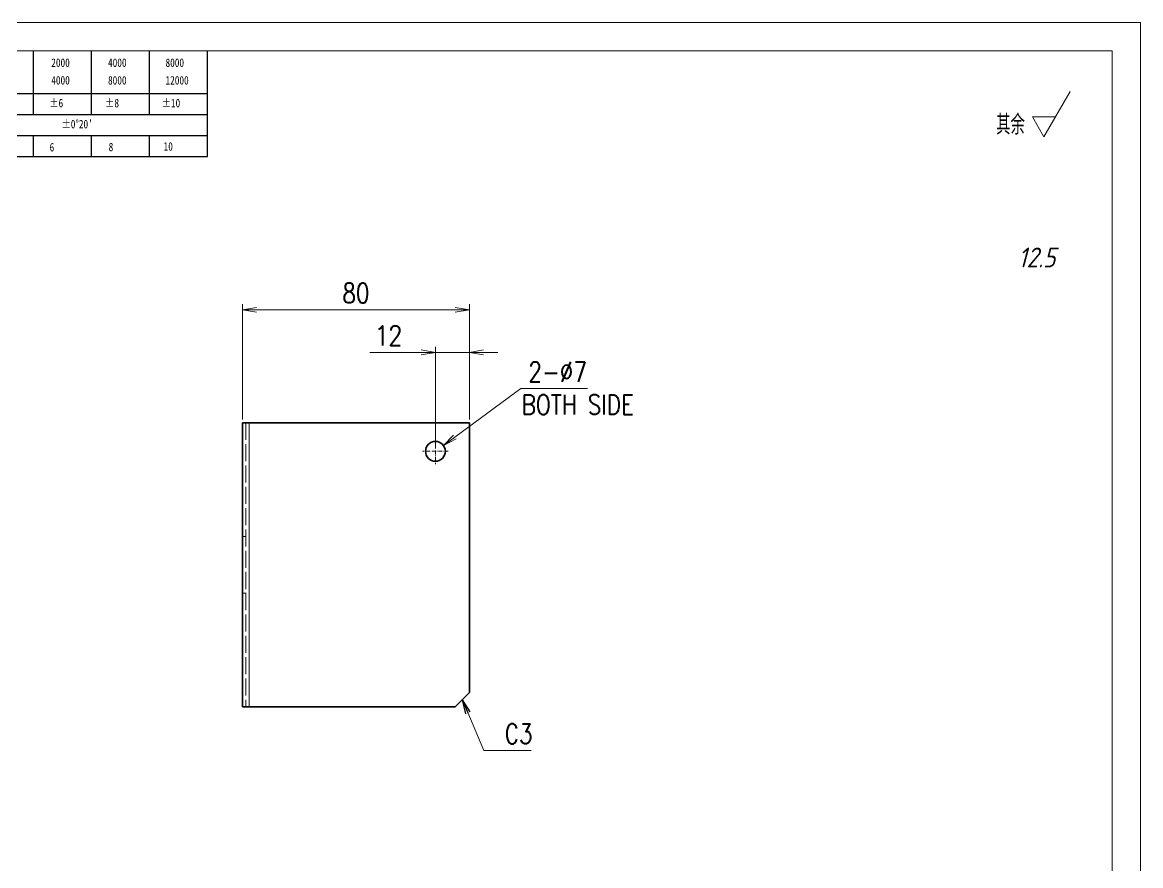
# Model space of a CAD drawing. Header units: millimetres. Extents: x -50270 to 104182, y -50696 to 36415.
# Drawn here: x -49404 to -49009.9, y 35666.6 to 35963.6 of the extents above; entities that cross this region are included whole.
import ezdxf
from ezdxf.enums import TextEntityAlignment as Align

# ---------------------------------------------------------------- set-up
doc = ezdxf.new("R2010")
doc.units = ezdxf.units.MM
doc.header["$LTSCALE"] = 0.5
for name, pattern in [('AM_ISO02W050x2', [3.75, 3, -0.75]), ('AM_ISO08W050x2', [9, 6, -0.75, 1.5, -0.75]), ('DASHDOT', [18.5, 12, -3, 0.5, -3]), ('DASHED', [15, 12, -3]), ('DOT2', [0.125, 0, -0.125])]:
    doc.linetypes.add(name, pattern=pattern)
for name, color, linetype, lineweight in [('中心线', 2, 'AM_ISO08W050x2', 18), ('图框', 7, 'Continuous', 18), ('标注线', 3, 'Continuous', 18), ('虚线', 1, 'AM_ISO02W050x2', 18)]:
    doc.layers.add(name, color=color, linetype=linetype, lineweight=lineweight)
doc.layers.add('图\\M+19E79\\M+195B6\\M+18E9A', color=7, linetype='Continuous')
doc.layers.add('打印', color=7, linetype='Continuous', lineweight=15, plot=False)
doc.layers.add('打印-禁用', color=7, linetype='Continuous', lineweight=15, plot=False)
doc.styles.add('DIM', font='romans.shx', dxfattribs={"width": 0.8, "bigfont": 'bigfont.shx'})
doc.styles.add('国标', font='simfang.ttf', dxfattribs={"width": 0.8})
doc.styles.add('机械长仿宋', font='gbenor.shx', dxfattribs={"height": 1, "bigfont": 'gbcbig.shx'})
doc.dimstyles.new('DEH 1-2$0', dxfattribs={"dimscale": 2, "dimtxt": 3.5, "dimasz": 2.5, "dimexe": 1, "dimexo": 0.625, "dimgap": 1.2, "dimtad": 1, "dimdsep": 46, "dimtxsty": 'DIM', "dimblk": 'OPEN', "dimcen": 0, "dimclrd": 8, "dimclre": 8, "dimclrt": 2, "dimazin": 2, "dimtfac": 0.5, "dimtmove": 0, "dimatfit": 3, "dimldrblk": 'OPEN', "dimfxl": 0, "dimtolj": 2, "dimlwd": 13, "dimlwe": 13, "dimarcsym": 0})
doc.dimstyles.new('DEH 1-2$3', dxfattribs={"dimscale": 2, "dimtxt": 3.5, "dimasz": 2.5, "dimexe": 1, "dimexo": 0.625, "dimgap": 1.2, "dimtad": 1, "dimtoh": 1, "dimdsep": 46, "dimtxsty": 'DIM', "dimblk": 'OPEN', "dimcen": 0, "dimclrd": 8, "dimclre": 8, "dimclrt": 2, "dimazin": 2, "dimtfac": 0.5, "dimtofl": 0, "dimtmove": 0, "dimatfit": 3, "dimldrblk": 'OPEN', "dimfxl": 0, "dimtolj": 2, "dimlwd": 18, "dimlwe": 18, "dimarcsym": 0})
doc.dimstyles.new('DEH 1-2$7', dxfattribs={"dimscale": 2, "dimtxt": 3.5, "dimasz": 2.5, "dimexe": 1, "dimexo": 0.625, "dimgap": 1.2, "dimtad": 1, "dimdsep": 46, "dimtxsty": 'DIM', "dimblk": 'OPEN', "dimcen": 0, "dimclrd": 8, "dimclre": 8, "dimclrt": 2, "dimazin": 2, "dimtfac": 0.5, "dimtmove": 0, "dimatfit": 3, "dimldrblk": 'OPEN', "dimfxl": 0, "dimtolj": 2, "dimlwd": 13, "dimlwe": 13, "dimarcsym": 0})

# ---------------------------------------------------------------- blocks, each defined once
blk = doc.blocks.new('GZDEH零件A3图框V01版')
at = {"layer": '图\\M+19E79\\M+195B6\\M+18E9A', "color": 9}
for p, q in [((3082.42, -1561.98), (3082.42, -1554.46)), ((3092.64, -1561.98), (3092.64, -1554.46)), ((3102.86, -1561.98), (3102.86, -1554.46)), ((3113.09, -1573.08), (3113.09, -1554.46)), ((2996.09, -1561.98), (3113.09, -1561.98)), ((3082.42, -1565.68), (3082.42, -1561.98)), ((3092.64, -1565.68), (3092.64, -1561.98)), ((3102.86, -1565.68), (3102.86, -1561.98)), ((2996.09, -1565.68), (3113.09, -1565.68)), ((2996.09, -1569.38), (3113.09, -1569.38)), ((3082.42, -1573.08), (3082.42, -1569.48)), ((3092.64, -1573.08), (3092.64, -1569.38)), ((3102.86, -1573.08), (3102.86, -1569.38)), ((2990.09, -1573.08), (3113.09, -1573.08))]:
    blk.add_line(p, q, dxfattribs=at)
at = {"layer": '图框', "linetype": 'Continuous'}
for p, q in [((3272.49, -1554.46), (2882.49, -1554.46)), ((3272.49, -1832.96), (3272.49, -1554.46))]:
    blk.add_line(p, q, dxfattribs=at)
at = {"layer": '打印-禁用', "linetype": 'Continuous'}
for p, q in [((3277.49, -1549.46), (2857.49, -1549.46)), ((3277.49, -1846.46), (3277.49, -1549.46))]:
    blk.add_line(p, q, dxfattribs=at)
at = {"layer": '图\\M+19E79\\M+195B6\\M+18E9A', "color": 9, "style": '国标', "width": 0.8}
for s, p in [('2000', (3085.57, -1557.31)), ('4000', (3095.57, -1557.31)), ('8000', (3105.7, -1557.31)), ('4000', (3085.57, -1560.41)), ('8000', (3095.57, -1560.41)), ('12000', (3105.7, -1560.41)), ('±6', (3085.22, -1564.42)), ('±8', (3095.06, -1564.42)), ('±10', (3105.02, -1564.42)), ("±0%%D20'", (3087.38, -1568.12)), ('6', (3085.28, -1572.19)), ('8', (3095.68, -1572.15)), ('10', (3105.36, -1572.06))]:
    blk.add_text(s, height=1.5, dxfattribs=at).set_placement(p)
blk = doc.blocks.new('DEH A3')
at = {"layer": '图框'}
blk.add_blockref('GZDEH零件A3图框V01版', (-2857.49, 1846.46), dxfattribs=at)
blk = doc.blocks.new('FINISHER_TR')
at = {"layer": '标注线'}
for p, q in [((0, 0), (4.62, 8)), ((-2.02, 3.5), (0, 0)), ((2.02, 3.5), (-2.02, 3.5))]:
    blk.add_line(p, q, dxfattribs=at)
at = {"layer": '标注线', "color": 2, "style": '机械长仿宋', "oblique": 15}
blk.add_attdef('0.0', text='', height=3.5, dxfattribs=at).set_placement((2.03, -24.04), align=Align.BOTTOM_RIGHT)
blk = doc.blocks.new('其余12.5')
at = {"layer": '标注线'}
blk.add_blockref('FINISHER_TR', (0, 0), dxfattribs=at).add_auto_attribs({'0.0': '12.5'})
at = {"layer": '标注线', "color": 7, "linetype": 'DOT2', "style": '机械长仿宋'}
blk.add_text('其余', height=3.5, dxfattribs=at).set_placement((-8.38, 0.4))
blk = doc.blocks.new('_Open')
at = {"color": 0, "linetype": 'ByBlock', "lineweight": -2}
for p, q in [((-1, 0.167), (0, 0)), ((-1, -0.167), (0, 0)), ((0, 0), (-1, 0))]:
    blk.add_line(p, q, dxfattribs=at)
blk = doc.blocks.new('*D147')
at = {"layer": 'Defpoints', "color": 0, "transparency": 16777216}
for p in [(-49326.42, 35862.39), (-49326.42, 35822.55), (-49246.42, 35822.55)]:
    blk.add_point(p, dxfattribs=at)
at = {"layer": '标注线', "color": 8, "lineweight": 13, "transparency": 16777216}
for p, q in [((-49326.42, 35823.8), (-49326.42, 35864.39)), ((-49246.42, 35823.8), (-49246.42, 35864.39)), ((-49251.42, 35862.39), (-49321.42, 35862.39))]:
    blk.add_line(p, q, dxfattribs=at)
at = {"layer": '标注线', "color": 8, "lineweight": 13, "transparency": 16777216, "xscale": 5, "yscale": 5, "zscale": 5, "rotation": 180}
blk.add_blockref('_Open', (-49326.42, 35862.39), dxfattribs=at)
at = {"layer": '标注线', "color": 8, "lineweight": 13, "transparency": 16777216, "xscale": 5, "yscale": 5, "zscale": 5}
blk.add_blockref('_Open', (-49246.42, 35862.39), dxfattribs=at)
at = {"layer": '标注线', "color": 2, "transparency": 16777216, "insert": (-49286.42, 35868.29), "char_height": 7, "attachment_point": 5, "style": 'DIM'}
blk.add_mtext('\\A2;80', dxfattribs=at)
blk = doc.blocks.new('*D148')
at = {"layer": 'Defpoints', "color": 0, "transparency": 16777216}
for p in [(-49258.42, 35847.4), (-49246.42, 35822.55), (-49258.42, 35812.55)]:
    blk.add_point(p, dxfattribs=at)
at = {"layer": '标注线', "color": 8, "lineweight": 13, "transparency": 16777216}
for p, q in [((-49258.42, 35813.8), (-49258.42, 35849.4)), ((-49246.42, 35823.8), (-49246.42, 35849.4)), ((-49263.42, 35847.4), (-49281.48, 35847.4)), ((-49246.42, 35847.4), (-49258.42, 35847.4)), ((-49241.42, 35847.4), (-49236.42, 35847.4))]:
    blk.add_line(p, q, dxfattribs=at)
at = {"layer": '标注线', "color": 8, "lineweight": 13, "transparency": 16777216, "xscale": 5, "yscale": 5, "zscale": 5}
blk.add_blockref('_Open', (-49258.42, 35847.4), dxfattribs=at)
at = {"layer": '标注线', "color": 8, "lineweight": 13, "transparency": 16777216, "xscale": 5, "yscale": 5, "zscale": 5, "rotation": 180}
blk.add_blockref('_Open', (-49246.42, 35847.4), dxfattribs=at)
at = {"layer": '标注线', "color": 2, "transparency": 16777216, "insert": (-49274.95, 35853.3), "char_height": 7, "attachment_point": 5, "style": 'DIM'}
blk.add_mtext('\\A2;12', dxfattribs=at)
blk = doc.blocks.new('*D151')
at = {"layer": 'Defpoints', "color": 0, "transparency": 16777216}
for p in [(-49255.6, 35814.62), (-49261.24, 35810.48)]:
    blk.add_point(p, dxfattribs=at)
at = {"layer": '标注线', "color": 8, "lineweight": 18, "transparency": 16777216}
for p, q in [((-49228.27, 35834.68), (-49251.56, 35817.58)), ((-49204.8, 35834.68), (-49228.27, 35834.68))]:
    blk.add_line(p, q, dxfattribs=at)
at = {"layer": '标注线', "color": 8, "lineweight": 18, "transparency": 16777216, "xscale": 5, "yscale": 5, "zscale": 5, "rotation": 216.2814658657666}
blk.add_blockref('_Open', (-49255.6, 35814.62), dxfattribs=at)
at = {"layer": '标注线', "color": 2, "transparency": 16777216, "insert": (-49215.33, 35840.58), "char_height": 7, "attachment_point": 5, "style": 'DIM'}
blk.add_mtext('\\A2;2-%%c7', dxfattribs=at)

msp = doc.modelspace()

# ---------------------------------------------------------------- linework, layer by layer
at = {"lineweight": 35}
for p, q in [((-49326.417, 35822.547), (-49326.417, 35722.547)), ((-49246.417, 35822.547), (-49324.017, 35822.547)), ((-49246.417, 35822.547), (-49246.417, 35727.547)), ((-49251.417, 35722.547), (-49324.017, 35722.547))]:
    msp.add_line(p, q, dxfattribs=at)
at = {"lineweight": 35, "ltscale": 0.059998}
for p, q in [((-49324.017, 35822.547), (-49326.417, 35822.547)), ((-49326.417, 35722.547), (-49324.017, 35722.547))]:
    msp.add_line(p, q, dxfattribs=at)
at = {"lineweight": 13}
msp.add_line((-49324.017, 35822.547), (-49324.017, 35722.547), dxfattribs=at)
at = {"lineweight": 35, "ltscale": 0.176777}
msp.add_line((-49246.417, 35727.547), (-49251.417, 35722.547), dxfattribs=at)
at = {"lineweight": 35}
msp.add_circle((-49258.417, 35812.547), 3.5, dxfattribs=at)
at = {"layer": '中心线', "linetype": 'DASHDOT', "lineweight": 13, "ltscale": 0.227502}
msp.add_line((-49258.417, 35817.097), (-49258.417, 35807.997), dxfattribs=at)
at = {"layer": '中心线', "linetype": 'DASHDOT', "lineweight": 13, "ltscale": 0.22749}
msp.add_line((-49253.867, 35812.547), (-49262.967, 35812.547), dxfattribs=at)
at = {"layer": '中心线', "linetype": 'DASHDOT', "lineweight": 13, "ltscale": 0.036011}
msp.add_line((-49325.097, 35762.547), (-49326.538, 35762.547), dxfattribs=at)
at = {"layer": '打印'}
msp.add_lwpolyline([(-49849.933, 35963.626), (-49009.933, 35963.626), (-49009.933, 35369.626), (-49849.933, 35369.626)], close=True, dxfattribs=at)
at = {"layer": '虚线', "linetype": 'DASHED', "lineweight": 13}
for p, q in [((-49325.217, 35822.547), (-49325.217, 35722.547)), ((-49324.017, 35722.547), (-49324.017, 35822.547)), ((-49324.017, 35822.547), (-49324.017, 35722.547)), ((-49324.017, 35822.547), (-49324.017, 35722.547))]:
    msp.add_line(p, q, dxfattribs=at)
at = {"layer": '虚线', "linetype": 'DASHED', "lineweight": 13, "ltscale": 0.030005}
for p, q in [((-49325.217, 35782.547), (-49326.417, 35782.547)), ((-49326.417, 35762.547), (-49325.217, 35762.547)), ((-49326.417, 35762.547), (-49325.217, 35762.547))]:
    msp.add_line(p, q, dxfattribs=at)

# ---------------------------------------------------------------- block references
at = {"layer": '图框', "xscale": 2, "yscale": 2, "zscale": 2}
msp.add_blockref('DEH A3', (-49849.933, 35369.626), dxfattribs=at)
at = {"layer": '标注线', "xscale": 2, "yscale": 2, "zscale": 2}
msp.add_blockref('其余12.5', (-49044.046, 35923.311), dxfattribs=at)

# ---------------------------------------------------------------- texts
at = {"layer": '标注线', "color": 2, "char_height": 7, "style": 'DIM'}
for s, insert, width, attachment_point in [('{\\Fromans,bigfont|c134;BOTH SIDE}', (-49228.064, 35832.48), 58.61458, 1), ('\\A2;C3', (-49234.013, 35709.549), 10.33083, 7)]:
    msp.add_mtext(s, dxfattribs=dict(at, insert=insert, width=width, attachment_point=attachment_point))

# ---------------------------------------------------------------- dimensions: what is measured, and where the dimension line sits
at = {"layer": '标注线'}
for base, p2, picture, middle in [((-49326.417, 35862.392), (-49326.417, 35822.547), '*D147', (-49286.417, 35868.292)), ((-49258.417, 35847.4), (-49258.417, 35812.547), '*D148', (-49274.95, 35853.3))]:
    dim = msp.add_linear_dim(base=base, p1=(-49246.417, 35822.547), p2=p2, dimstyle='DEH 1-2$0', dxfattribs=at)
    dim.commit()
    dim.dimension.update_dxf_attribs({"geometry": picture, "text_midpoint": middle})
dim = msp.add_diameter_dim_2p(p1=(-49261.238, 35810.476), p2=(-49255.596, 35814.618), dimstyle='DEH 1-2$3', override={"dimpost": '2-%%c<>'}, dxfattribs=at)
dim.commit()
dim.dimension.update_dxf_attribs({"geometry": '*D151', "text_midpoint": (-49215.333, 35834.68), "dimtype": 163})

# ---------------------------------------------------------------- leaders
at = {"layer": '标注线', "annotation_type": 0, "has_hookline": 1, "hookline_direction": 0, "text_width": 9.333}
msp.add_leader([(-49248.917, 35725.047), (-49241.413, 35707.149), (-49236.413, 35707.149)], dimstyle='DEH 1-2$7', override={"dimgap": 1.2, "dimtad": 1}, dxfattribs=at)

doc.saveas('drawing.dxf')
